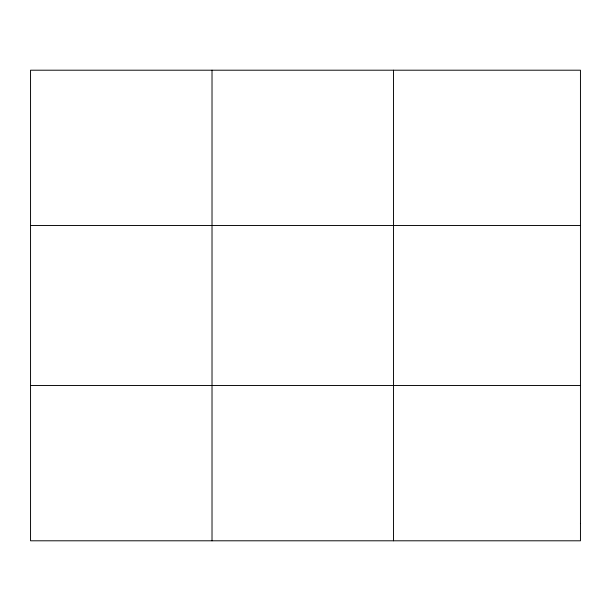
<?xml version="1.0" encoding="UTF-8"?>
<svg xmlns="http://www.w3.org/2000/svg" width="611" height="611" viewBox="0 0 611 611"><rect width="100%" height="100%" fill="white"/><g stroke="black" fill="none" stroke-linecap="round" stroke-linejoin="round"><path stroke-width="0.92" d="M212.017 540.796L212.017 70.204M393.484 540.796L393.484 70.204M30.55 225.497L580.45 225.497M30.55 385.503L580.45 385.503M580.45 523.535L580.45 540.796L30.55 540.796L30.55 70.204L580.45 70.204L580.45 523.535"/></g></svg>
